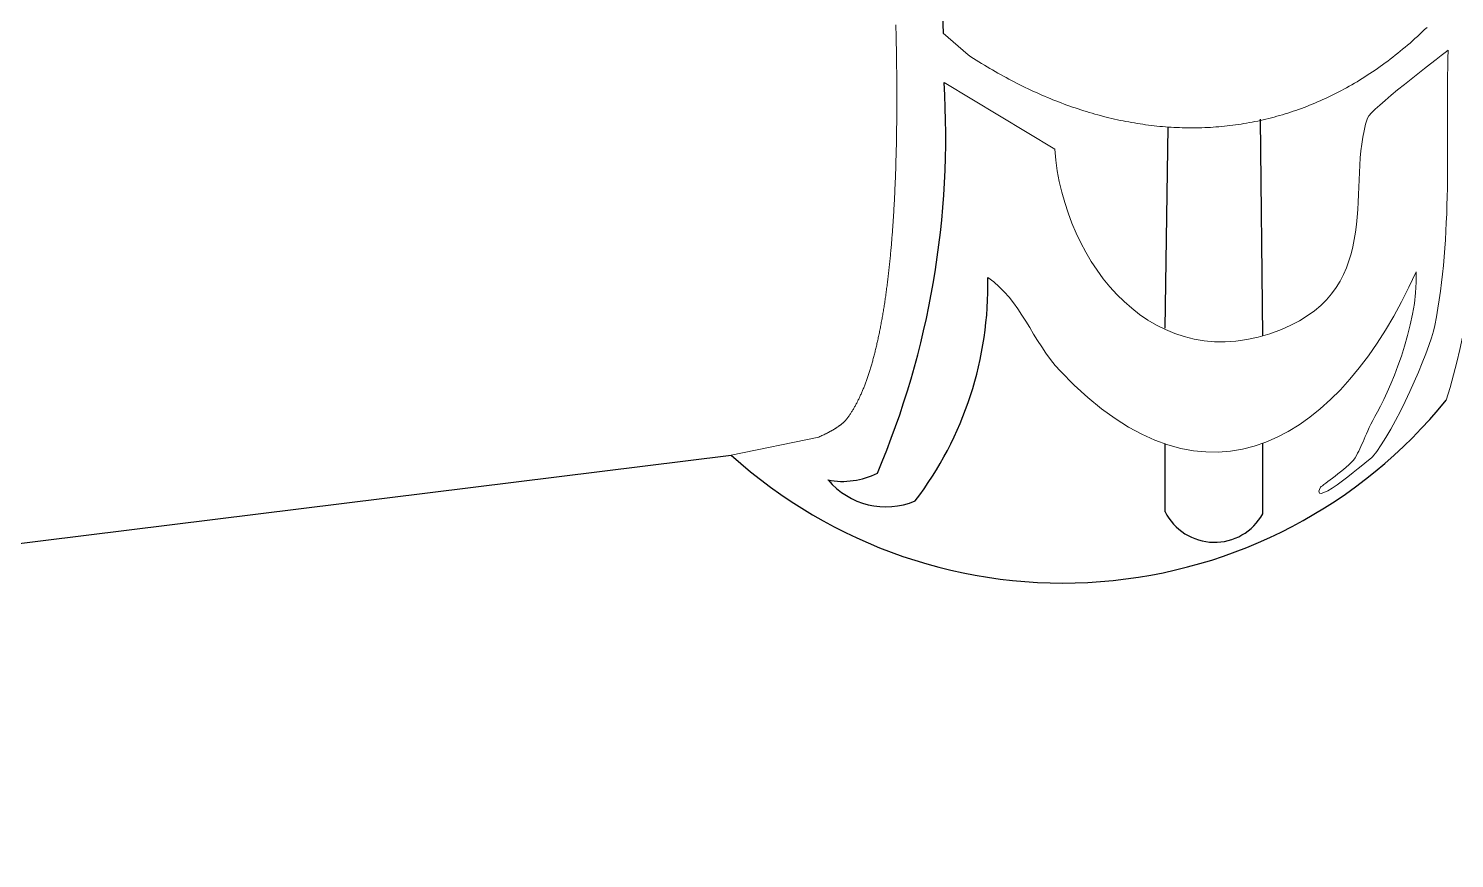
# Model space of a CAD drawing. Header units: millimetres. Extents: x 270980 to 377517, y 122245 to 152875.
# Drawn here: x 364320 to 367170, y 126611 to 128269 of the extents above; entities that cross this region are included whole.
import ezdxf

# ---------------------------------------------------------------- set-up
doc = ezdxf.new("R2010")
doc.units = ezdxf.units.MM
doc.layers.add('图层 1', color=7, linetype='Continuous', lineweight=0)

msp = doc.modelspace()

# ---------------------------------------------------------------- linework, layer by layer
for p, q in [((366133, 128610), (366147.8, 128259.6)), ((366786.4, 127654.8), (366781.7, 128087.8)), ((366591.3, 127670.4), (366597.4, 128072.1)), ((366591.2, 127303.6), (366591.3, 127439)), ((366786.4, 127299.1), (366786.4, 127440.4)), ((359234.7, 126610.8), (365724.2, 127416.6))]:
    msp.add_line(p, q)
for centre, radius, start, end in [((364428.5, 128053.2), 1724.3, 337.0351, 3.5769), ((365528.9, 127754.9), 708.1, 322.6244, 1.3269), ((366386.6, 128147.4), 986.3, 227.8099, 320.9982), ((365946.5, 127521.7), 157.5, 259.3448, 296.2333), ((366033.3, 127465.5), 152.1, 220.3762, 292.5536), ((366690, 127353), 110.5, 206.606, 330.7773)]:
    msp.add_arc(centre, radius, start, end)
at = {"layer": '图层 1'}
for p, q in [((366147.8, 128259.6), (366197.7, 128216.1)), ((367090.5, 128248.7), (367095.4, 128253.1)), ((367095.4, 128253.1), (367100.2, 128257.6)), ((367100.2, 128257.6), (367105, 128262.1)), ((367105, 128262.1), (367109.9, 128266.7)), ((367109.9, 128266.7), (367114.7, 128271.3)), ((367056, 128219.4), (367061, 128223.4)), ((367061, 128223.4), (367065.9, 128227.5)), ((367065.9, 128227.5), (367070.9, 128231.6)), ((367070.9, 128231.6), (367075.8, 128235.8)), ((367075.8, 128235.8), (367080.7, 128240)), ((367080.7, 128240), (367085.6, 128244.3)), ((367085.6, 128244.3), (367090.5, 128248.7)), ((366197.7, 128216.1), (366203.1, 128212.6)), ((366203.1, 128212.6), (366208.4, 128209.1)), ((366208.4, 128209.1), (366213.8, 128205.7)), ((366213.8, 128205.7), (366219.1, 128202.4)), ((366219.1, 128202.4), (366224.5, 128199)), ((366224.5, 128199), (366229.9, 128195.7)), ((366229.9, 128195.7), (366235.3, 128192.5)), ((367015.8, 128189.3), (367020.8, 128192.8)), ((367020.8, 128192.8), (367025.9, 128196.5)), ((367025.9, 128196.5), (367031, 128200.1)), ((367031, 128200.1), (367036, 128203.9)), ((367036, 128203.9), (367041, 128207.7)), ((367041, 128207.7), (367046, 128211.5)), ((367046, 128211.5), (367051, 128215.4)), ((367051, 128215.4), (367056, 128219.4)), ((366235.3, 128192.5), (366240.7, 128189.3)), ((366240.7, 128189.3), (366246.1, 128186.1)), ((366246.1, 128186.1), (366251.6, 128183)), ((366251.6, 128183), (366257, 128179.9)), ((366257, 128179.9), (366262.4, 128176.8)), ((366262.4, 128176.8), (366267.9, 128173.8)), ((366267.9, 128173.8), (366273.3, 128170.8)), ((366273.3, 128170.8), (366278.8, 128167.9)), ((366278.8, 128167.9), (366284.3, 128165)), ((366284.3, 128165), (366289.7, 128162.2)), ((366974.7, 128162.7), (366979.9, 128165.8)), ((366979.9, 128165.8), (366985, 128169)), ((366985, 128169), (366990.2, 128172.2)), ((366990.2, 128172.2), (366995.3, 128175.5)), ((366995.3, 128175.5), (367000.4, 128178.9)), ((367000.4, 128178.9), (367005.6, 128182.3)), ((367005.6, 128182.3), (367010.7, 128185.8)), ((367010.7, 128185.8), (367015.8, 128189.3)), ((366289.7, 128162.2), (366295.2, 128159.4)), ((366295.2, 128159.4), (366300.7, 128156.6)), ((366300.7, 128156.6), (366306.2, 128153.9)), ((366306.2, 128153.9), (366311.7, 128151.2)), ((366311.7, 128151.2), (366317.2, 128148.6)), ((366317.2, 128148.6), (366322.7, 128146)), ((366322.7, 128146), (366328.2, 128143.4)), ((366328.2, 128143.4), (366333.8, 128140.9)), ((366333.8, 128140.9), (366339.3, 128138.4)), ((366339.3, 128138.4), (366344.8, 128136)), ((366344.8, 128136), (366350.4, 128133.6)), ((366922.3, 128134.3), (366927.6, 128136.9)), ((366927.6, 128136.9), (366932.9, 128139.6)), ((366932.9, 128139.6), (366938.1, 128142.3)), ((366938.1, 128142.3), (366943.4, 128145)), ((366943.4, 128145), (366948.6, 128147.8)), ((366948.6, 128147.8), (366953.9, 128150.7)), ((366953.9, 128150.7), (366959.1, 128153.6)), ((366959.1, 128153.6), (366964.3, 128156.6)), ((366964.3, 128156.6), (366969.5, 128159.6)), ((366969.5, 128159.6), (366974.7, 128162.7)), ((366350.4, 128133.6), (366355.9, 128131.3)), ((366355.9, 128131.3), (366361.5, 128129)), ((366361.5, 128129), (366367, 128126.7)), ((366367, 128126.7), (366372.6, 128124.5)), ((366372.6, 128124.5), (366378.2, 128122.3)), ((366378.2, 128122.3), (366383.7, 128120.2)), ((366383.7, 128120.2), (366389.3, 128118.1)), ((366389.3, 128118.1), (366394.9, 128116)), ((366394.9, 128116), (366400.5, 128114)), ((366400.5, 128114), (366406.1, 128112.1)), ((366406.1, 128112.1), (366411.7, 128110.2)), ((366411.7, 128110.2), (366417.3, 128108.3)), ((366417.3, 128108.3), (366422.9, 128106.5)), ((366852.7, 128105.4), (366858.1, 128107.3)), ((366858.1, 128107.3), (366863.5, 128109.3)), ((366863.5, 128109.3), (366868.9, 128111.3)), ((366868.9, 128111.3), (366874.3, 128113.4)), ((366874.3, 128113.4), (366879.6, 128115.5)), ((366879.6, 128115.5), (366885, 128117.7)), ((366885, 128117.7), (366890.4, 128119.9)), ((366890.4, 128119.9), (366895.7, 128122.2)), ((366895.7, 128122.2), (366901, 128124.5)), ((366901, 128124.5), (366906.4, 128126.9)), ((366906.4, 128126.9), (366911.7, 128129.3)), ((366911.7, 128129.3), (366917, 128131.8)), ((366917, 128131.8), (366922.3, 128134.3)), ((366422.9, 128106.5), (366428.5, 128104.7)), ((366428.5, 128104.7), (366434.1, 128102.9)), ((366434.1, 128102.9), (366439.7, 128101.3)), ((366439.7, 128101.3), (366445.3, 128099.6)), ((366445.3, 128099.6), (366450.9, 128098)), ((366450.9, 128098), (366456.5, 128096.4)), ((366456.5, 128096.4), (366462.2, 128094.9)), ((366462.2, 128094.9), (366467.8, 128093.4)), ((366467.8, 128093.4), (366473.4, 128092)), ((366473.4, 128092), (366479, 128090.6)), ((366479, 128090.6), (366484.7, 128089.3)), ((366484.7, 128089.3), (366490.3, 128088)), ((366490.3, 128088), (366495.9, 128086.7)), ((366495.9, 128086.7), (366501.6, 128085.5)), ((366501.6, 128085.5), (366507.2, 128084.4)), ((366507.2, 128084.4), (366512.8, 128083.3)), ((366512.8, 128083.3), (366518.5, 128082.2)), ((366518.5, 128082.2), (366524.1, 128081.2)), ((366524.1, 128081.2), (366529.7, 128080.2)), ((366529.7, 128080.2), (366535.4, 128079.3)), ((366535.4, 128079.3), (366541, 128078.4)), ((366743, 128078), (366748.5, 128078.9)), ((366748.5, 128078.9), (366754.1, 128079.9)), ((366754.1, 128079.9), (366759.6, 128080.9)), ((366759.6, 128080.9), (366765.1, 128081.9)), ((366765.1, 128081.9), (366770.6, 128083)), ((366770.6, 128083), (366776.2, 128084.1)), ((366776.2, 128084.1), (366781.7, 128085.3)), ((366781.7, 128085.3), (366787.2, 128086.6)), ((366787.2, 128086.6), (366792.7, 128087.8)), ((366792.7, 128087.8), (366798.2, 128089.2)), ((366798.2, 128089.2), (366803.6, 128090.6)), ((366803.6, 128090.6), (366809.1, 128092)), ((366809.1, 128092), (366814.6, 128093.5)), ((366814.6, 128093.5), (366820.1, 128095.1)), ((366820.1, 128095.1), (366825.5, 128096.7)), ((366825.5, 128096.7), (366831, 128098.3)), ((366831, 128098.3), (366836.4, 128100)), ((366836.4, 128100), (366841.8, 128101.8)), ((366841.8, 128101.8), (366847.3, 128103.6)), ((366847.3, 128103.6), (366852.7, 128105.4)), ((366541, 128078.4), (366546.7, 128077.6)), ((366546.7, 128077.6), (366552.3, 128076.8)), ((366552.3, 128076.8), (366557.9, 128076)), ((366557.9, 128076), (366563.6, 128075.3)), ((366563.6, 128075.3), (366569.2, 128074.7)), ((366569.2, 128074.7), (366574.8, 128074.1)), ((366574.8, 128074.1), (366580.5, 128073.5)), ((366580.5, 128073.5), (366586.1, 128073)), ((366586.1, 128073), (366591.8, 128072.5)), ((366591.8, 128072.5), (366597.4, 128072.1)), ((366597.4, 128072.1), (366603, 128071.7)), ((366603, 128071.7), (366608.7, 128071.4)), ((366608.7, 128071.4), (366614.3, 128071.1)), ((366614.3, 128071.1), (366619.9, 128070.9)), ((366619.9, 128070.9), (366625.5, 128070.7)), ((366625.5, 128070.7), (366631.2, 128070.6)), ((366631.2, 128070.6), (366636.8, 128070.5)), ((366636.8, 128070.5), (366642.4, 128070.4)), ((366642.4, 128070.4), (366648, 128070.5)), ((366648, 128070.5), (366653.6, 128070.5)), ((366653.6, 128070.5), (366659.2, 128070.6)), ((366659.2, 128070.6), (366664.9, 128070.8)), ((366664.9, 128070.8), (366670.5, 128071)), ((366670.5, 128071), (366676.1, 128071.2)), ((366676.1, 128071.2), (366681.7, 128071.5)), ((366681.7, 128071.5), (366687.3, 128071.9)), ((366687.3, 128071.9), (366692.8, 128072.3)), ((366692.8, 128072.3), (366698.4, 128072.7)), ((366698.4, 128072.7), (366704, 128073.2)), ((366704, 128073.2), (366709.6, 128073.7)), ((366709.6, 128073.7), (366715.2, 128074.3)), ((366715.2, 128074.3), (366720.7, 128075)), ((366720.7, 128075), (366726.3, 128075.7)), ((366726.3, 128075.7), (366731.9, 128076.4)), ((366731.9, 128076.4), (366737.4, 128077.2)), ((366737.4, 128077.2), (366743, 128078))]:
    msp.add_line(p, q, dxfattribs=at)
msp.add_lwpolyline([(365724.2, 127416.6), (365899.3, 127452.7), (365901.4, 127453.7), (365903.4, 127454.6), (365905.4, 127455.5), (365907.4, 127456.5), (365909.3, 127457.4), (365911.2, 127458.3), (365913.1, 127459.3), (365914, 127459.7), (365914.9, 127460.2), (365915.8, 127460.7), (365916.7, 127461.1), (365917.6, 127461.6), (365918.5, 127462.1), (365919.4, 127462.5), (365920.3, 127463), (365921.1, 127463.5), (365922, 127463.9), (365922.8, 127464.4), (365923.7, 127464.9), (365924.5, 127465.3), (365925.3, 127465.8), (365926.1, 127466.3), (365927, 127466.7), (365927.8, 127467.2), (365928.5, 127467.6), (365929.3, 127468.1), (365930.1, 127468.6), (365930.9, 127469), (365931.6, 127469.5), (365932.4, 127470), (365933.1, 127470.4), (365933.8, 127470.9), (365934.6, 127471.4), (365935.3, 127471.8), (365936, 127472.3), (365936.7, 127472.8), (365937.4, 127473.2), (365938, 127473.7), (365938.7, 127474.2), (365939.4, 127474.6), (365940, 127475.1), (365940.7, 127475.6), (365941.3, 127476), (365941.9, 127476.5), (365942.5, 127477), (365943.1, 127477.4), (365943.7, 127477.9), (365944.3, 127478.4), (365944.9, 127478.8), (365945.5, 127479.3), (365946, 127479.8), (365946.6, 127480.2), (365947.1, 127480.7), (365947.6, 127481.2), (365948.1, 127481.6), (365948.7, 127482.1), (365949.1, 127482.6), (365949.6, 127483), (365950.1, 127483.5), (365950.6, 127484), (365951, 127484.4), (365951.5, 127484.9), (365951.9, 127485.4), (365952.3, 127485.8), (365952.8, 127486.3), (365953.2, 127486.8), (365953.6, 127487.2), (365953.9, 127487.7), (365954.3, 127488.2), (365954.5, 127488.4), (365954.5, 127488.4), (365954.6, 127488.5), (365954.6, 127488.5), (365954.6, 127488.5), (365954.6, 127488.6), (365954.9, 127488.9), (365955.8, 127490.1), (365956.7, 127491.3), (365957.6, 127492.5), (365958.5, 127493.8), (365959.4, 127495.1), (365960.3, 127496.3), (365961.2, 127497.7), (365962.1, 127499), (365963, 127500.3), (365963.8, 127501.7), (365964.7, 127503), (365965.6, 127504.4), (365966.4, 127505.8), (365967.3, 127507.2), (365968.2, 127508.6), (365969, 127510.1), (365969.8, 127511.5), (365970.7, 127513), (365971.5, 127514.5), (365972.3, 127516), (365973.2, 127517.5), (365974, 127519), (365974.8, 127520.6), (365975.6, 127522.2), (365976.4, 127523.7), (365977.2, 127525.3), (365978, 127526.9), (365978.8, 127528.6), (365979.6, 127530.2), (365980.4, 127531.8), (365981.1, 127533.5), (365981.9, 127535.2), (365982.7, 127536.9), (365983.4, 127538.6), (365984.2, 127540.3), (365985, 127542.1), (365985.7, 127543.8), (365986.5, 127545.6), (365987.2, 127547.4), (365987.9, 127549.2), (365988.7, 127551), (365989.4, 127552.8), (365990.1, 127554.6), (365990.8, 127556.5), (365991.5, 127558.4), (365992.2, 127560.2), (365992.9, 127562.1), (365993.6, 127564), (365994.3, 127566), (365995, 127567.9), (365995.7, 127569.9), (365996.4, 127571.8), (365997.1, 127573.8), (365997.7, 127575.8), (365998.4, 127577.8), (365999.1, 127579.8), (365999.7, 127581.9), (366000.4, 127583.9), (366001, 127586), (366001.7, 127588), (366002.3, 127590.1), (366003, 127592.2), (366003.6, 127594.3), (366004.2, 127596.5), (366004.8, 127598.6), (366005.5, 127600.7), (366006.1, 127602.9), (366006.7, 127605.1), (366007.3, 127607.3), (366007.9, 127609.5), (366008.5, 127611.7), (366009.1, 127613.9), (366009.7, 127616.2), (366010.3, 127618.4), (366010.8, 127620.7), (366011.4, 127623), (366012, 127625.3), (366012.6, 127627.6), (366013.1, 127629.9), (366013.7, 127632.2), (366014.2, 127634.6), (366014.8, 127636.9), (366015.3, 127639.3), (366015.9, 127641.7), (366016.4, 127644.1), (366017, 127646.5), (366017.5, 127648.9), (366018, 127651.3), (366018.5, 127653.7), (366019, 127656.2), (366019.6, 127658.7), (366020.1, 127661.1), (366020.6, 127663.6), (366021.1, 127666.1), (366021.6, 127668.6), (366022.1, 127671.2), (366022.6, 127673.7), (366023, 127676.2), (366023.5, 127678.8), (366024, 127681.4), (366024.5, 127684), (366024.9, 127686.6), (366025.4, 127689.2), (366025.9, 127691.8), (366026.3, 127694.4), (366026.8, 127697), (366027.2, 127699.7), (366027.7, 127702.3), (366028.1, 127705), (366028.5, 127707.7), (366029, 127710.4), (366029.4, 127713.1), (366029.8, 127715.8), (366030.3, 127718.5), (366030.7, 127721.3), (366031.1, 127724), (366031.5, 127726.8), (366031.9, 127729.6), (366032.3, 127732.3), (366032.7, 127735.1), (366033.1, 127737.9), (366033.5, 127740.8), (366033.9, 127743.6), (366034.3, 127746.4), (366034.6, 127749.3), (366035, 127752.1), (366035.4, 127755), (366035.7, 127757.9), (366036.1, 127760.7), (366036.5, 127763.6), (366036.8, 127766.5), (366037.2, 127769.5), (366037.5, 127772.4), (366037.9, 127775.3), (366038.2, 127778.3), (366038.5, 127781.2), (366038.9, 127784.2), (366039.2, 127787.2), (366039.5, 127790.2), (366039.9, 127793.2), (366040.2, 127796.2), (366040.5, 127799.2), (366040.8, 127802.2), (366041.1, 127805.2), (366041.4, 127808.3), (366041.7, 127811.3), (366042, 127814.4), (366042.3, 127817.5), (366042.6, 127820.5), (366042.9, 127823.6), (366043.2, 127826.7), (366043.4, 127829.8), (366043.7, 127833), (366044, 127836.1), (366044.3, 127839.2), (366044.5, 127842.4), (366044.8, 127845.5), (366045, 127848.7), (366045.3, 127851.9), (366045.5, 127855), (366045.8, 127858.2), (366046, 127861.4), (366046.3, 127864.6), (366046.5, 127867.9), (366046.7, 127871.1), (366047, 127874.3), (366047.2, 127877.6), (366047.4, 127880.8), (366047.6, 127884.1), (366047.9, 127887.3), (366048.1, 127890.6), (366048.3, 127893.9), (366048.5, 127897.2), (366048.7, 127900.5), (366048.9, 127903.8), (366049.1, 127907.1), (366049.3, 127910.4), (366049.5, 127913.8), (366049.6, 127917.1), (366049.8, 127920.5), (366050, 127923.8), (366050.2, 127927.2), (366050.4, 127930.6), (366050.5, 127933.9), (366050.7, 127937.3), (366050.9, 127940.7), (366051, 127944.1), (366051.2, 127947.5), (366051.3, 127951), (366051.5, 127954.4), (366051.6, 127957.8), (366051.8, 127961.3), (366051.9, 127964.7), (366052, 127968.2), (366052.2, 127971.6), (366052.3, 127975.1), (366052.4, 127978.6), (366052.5, 127982.1), (366052.7, 127985.6), (366052.8, 127989.1), (366052.9, 127992.6), (366053, 127996.1), (366053.1, 127999.6), (366053.2, 128003.1), (366053.3, 128006.6), (366053.5, 128013.7), (366053.7, 128020.9), (366053.9, 128028), (366054, 128035.2), (366054.2, 128042.3), (366054.3, 128049.6), (366054.4, 128056.8), (366054.5, 128064.1), (366054.6, 128071.4), (366054.7, 128078.7), (366054.8, 128086), (366054.8, 128093.4), (366054.9, 128100.8), (366054.9, 128108.2), (366055, 128115.6), (366055, 128123.1), (366055, 128130.5), (366055, 128138), (366054.9, 128145.5), (366054.9, 128153.1), (366054.9, 128160.6), (366054.8, 128168.2), (366054.8, 128175.8), (366054.7, 128183.4), (366054.6, 128191), (366054.5, 128198.7), (366054.4, 128206.3), (366054.3, 128214), (366054.2, 128221.7), (366054, 128229.4), (366053.9, 128237.2), (366053.7, 128244.9), (366053.6, 128252.7), (366053.4, 128260.5), (366053.2, 128268.3), (366053, 128276.1)], dxfattribs=at)
for points, knots in [([(366579.6, 130959.5), (367069.2, 130201.5), (367215, 129206.6), (367227.1, 128290.5), (367230.3, 128048), (367236, 127798.5), (367153.1, 127526.6)], [7, 7, 7, 7, 8, 8, 8, 9, 9, 9, 9]), ([(367005.6, 127413.2), (367049.6, 127465.1), (367119, 127621.2), (367130, 127675.8), (367166.4, 127858), (367152.1, 128041.7), (367156.7, 128226)], [0, 0, 0, 0, 1, 1, 1, 2, 2, 2, 2]), ([(366995.8, 128089.9), (366951, 127960.9), (367033.6, 127752.8), (366823.7, 127667.6), (366571.7, 127565.4), (366387.8, 127798.5), (366370.6, 128027.6)], [3, 3, 3, 3, 4, 4, 4, 5, 5, 5, 5]), ([(366236.9, 127771.3), (366302.6, 127727.5), (366325.1, 127644.6), (366382, 127584.4), (366677.2, 127272), (366944.4, 127452.6), (367092.8, 127782.7)], [11, 11, 11, 11, 12, 12, 12, 13, 13, 13, 13])]:
    msp.add_open_spline(points, degree=3, knots=knots, dxfattribs=at)
for points in [[(367156.7, 128226), (367131.7, 128204.9), (367002.3, 128108.4), (366995.8, 128089.9)], [(366370.6, 128027.6), (366370.6, 128027.6), (366149.5, 128160.8), (366149.5, 128160.8)], [(367092.8, 127782.7), (367097.8, 127674.1), (367036.8, 127538.8), (367010.4, 127493.5)], [(367010.4, 127493.5), (366987.3, 127450.2), (366984.7, 127431.7), (366967.7, 127406.6)], [(366900.9, 127351.4), (366880.5, 127305.7), (367005.6, 127413.2), (367005.6, 127413.2)], [(366967.7, 127406.6), (366944.1, 127381.6), (366902.3, 127354.6), (366900.9, 127351.4)]]:
    msp.add_open_spline(points, degree=3, dxfattribs=at)

doc.saveas('drawing.dxf')
